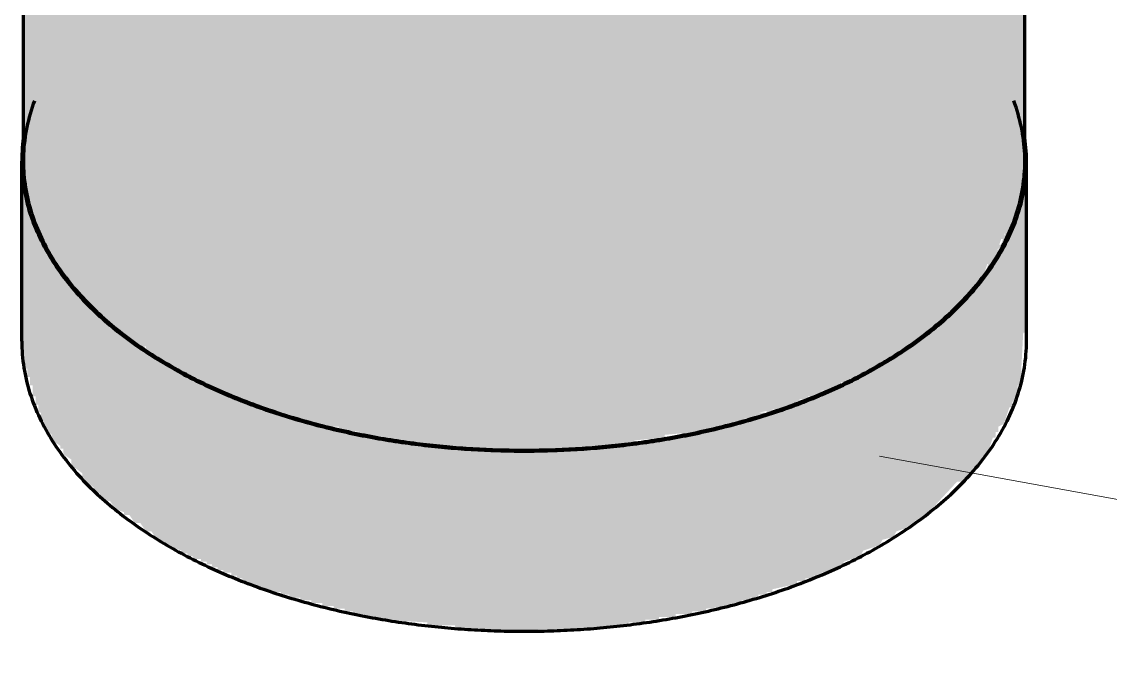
# Model space of a CAD drawing. Header units: millimetres. Extents: x 0 to 420, y 0 to 297.
# Drawn here: x 207.79 to 247.25, y 145.43 to 168.47 of the extents above; entities that cross this region are included whole.
import ezdxf

# ---------------------------------------------------------------- set-up
doc = ezdxf.new("R2010")
doc.units = ezdxf.units.MM
for name, color, linetype, lineweight in [('01-VISIBLE', 7, 'CONTINUOUS', 70), ('08-FINA', 5, 'CONTINUOUS', 18), ('13-GRAFICA', 30, 'CONTINUOUS', 18)]:
    doc.layers.add(name, color=color, linetype=linetype, lineweight=lineweight)

msp = doc.modelspace()

# ---------------------------------------------------------------- hatches: boundary and pattern name
at = {"layer": '08-FINA'}
h = msp.add_hatch(color=7, dxfattribs=at)
h.dxf.hatch_style = 1
edge = h.paths.add_edge_path()
edge.add_arc((238.879, 152.721), 0.6, 0, 360)
at = {"layer": '13-GRAFICA', "true_color": 0xb21820}
h = msp.add_hatch(color=7, dxfattribs=at)
h.dxf.hatch_style = 1
h.paths.add_polyline_path([(207.891, 177.297), (207.991, 177.297), (208.091, 176.597), (208.191, 176.597), (208.291, 175.897), (208.391, 175.897), (208.391, 175.497), (208.491, 175.497), (208.591, 175.197), (208.891, 174.997), (208.891, 174.797), (209.091, 174.697), (209.091, 174.497), (209.291, 174.397), (209.291, 174.197), (209.491, 174.097), (209.491, 173.897), (209.691, 173.797), (209.691, 173.597), (209.991, 173.397), (209.991, 177.797), (210.091, 177.797), (210.091, 177.697), (210.291, 177.697), (210.291, 174.397), (210.591, 174.297), (210.891, 173.897), (211.091, 173.897), (211.391, 173.497), (211.591, 173.497), (211.991, 172.997), (212.191, 172.997), (212.191, 172.897), (212.391, 172.897), (212.491, 172.697), (213.091, 172.497), (213.191, 172.297), (213.791, 172.097), (213.891, 171.897), (214.091, 171.897), (214.091, 171.797), (214.291, 171.797), (214.291, 171.697), (214.491, 171.697), (214.491, 171.597), (214.791, 171.597), (214.791, 171.497), (214.991, 171.497), (214.991, 171.397), (215.291, 171.397), (215.291, 171.297), (215.491, 171.297), (215.491, 171.197), (215.691, 171.197), (215.691, 171.097), (215.991, 171.097), (215.991, 170.997), (216.491, 170.897), (216.491, 170.797), (216.791, 170.697), (216.791, 173.897), (217.091, 173.897), (217.091, 173.797), (217.391, 173.797), (217.391, 173.697), (217.491, 173.697), (217.491, 170.997), (217.691, 170.997), (217.691, 170.897), (218.091, 170.897), (218.091, 170.797), (218.491, 170.797), (218.491, 170.697), (218.991, 170.697), (218.991, 170.597), (219.391, 170.597), (219.391, 170.497), (219.791, 170.497), (219.791, 170.397), (220.291, 170.397), (220.291, 170.297), (220.691, 170.297), (220.691, 170.197), (221.191, 170.197), (221.191, 170.097), (224.391, 169.897), (224.391, 169.797), (229.091, 169.897), (229.091, 172.697), (230.691, 172.797), (230.691, 172.897), (231.591, 172.897), (231.591, 172.997), (231.991, 172.997), (231.991, 173.097), (233.191, 173.297), (233.191, 173.397), (233.491, 173.397), (233.491, 173.497), (234.691, 173.697), (234.691, 173.797), (234.991, 173.797), (234.991, 173.897), (235.391, 173.897), (235.391, 173.997), (235.991, 174.097), (235.991, 174.197), (236.191, 174.197), (236.191, 174.297), (236.391, 174.297), (236.391, 174.397), (236.591, 174.397), (236.591, 174.497), (236.791, 174.497), (236.791, 174.597), (237.091, 174.597), (237.091, 174.697), (237.291, 174.697), (237.291, 174.797), (237.491, 174.797), (237.491, 174.897), (237.691, 174.897), (237.691, 174.997), (237.891, 174.997), (237.891, 175.097), (238.191, 175.097), (238.191, 175.197), (238.391, 175.197), (238.391, 175.297), (238.591, 175.297), (238.591, 175.397), (239.191, 175.597), (239.291, 175.797), (239.491, 175.797), (239.691, 176.097), (239.891, 176.097), (239.991, 176.297), (240.191, 176.297), (240.391, 176.597), (240.591, 176.597), (240.791, 176.897), (240.991, 176.897), (241.191, 177.197), (241.391, 177.197), (241.491, 177.397), (241.691, 177.397), (241.691, 177.497), (241.991, 177.697), (241.991, 177.897), (242.391, 178.197), (242.391, 178.397), (242.691, 178.597), (242.691, 178.797), (243.091, 179.097), (243.091, 179.297), (243.191, 179.297), (243.191, 179.397), (243.491, 179.597), (243.491, 179.797), (243.691, 179.897), (243.691, 180.197), (243.791, 180.197), (243.791, 180.497), (243.891, 180.497), (243.891, 180.797), (243.991, 180.797), (243.991, 181.097), (244.091, 181.097), (244.091, 162.797), (243.991, 162.797), (243.991, 162.397), (243.891, 162.397), (243.891, 161.497), (243.791, 161.497), (243.691, 161.097), (243.491, 160.997), (243.491, 160.797), (243.391, 160.797), (243.391, 160.597), (243.291, 160.597), (243.091, 159.997), (242.891, 159.897), (242.891, 159.697), (242.791, 159.697), (242.591, 159.097), (242.491, 159.097), (241.891, 158.397), (241.691, 158.397), (240.291, 156.897), (239.891, 156.797), (239.791, 156.597), (239.191, 156.397), (239.091, 156.197), (238.491, 155.997), (238.391, 155.797), (237.791, 155.597), (237.691, 155.397), (237.491, 155.397), (237.491, 155.297), (237.291, 155.297), (237.291, 155.197), (237.091, 155.197), (237.091, 155.097), (236.791, 155.097), (236.791, 154.997), (236.591, 154.997), (236.591, 154.897), (236.291, 154.897), (236.291, 154.797), (235.991, 154.797), (235.991, 154.697), (235.691, 154.697), (235.691, 154.597), (235.391, 154.597), (235.391, 154.497), (234.491, 154.297), (234.491, 154.197), (234.291, 154.197), (234.291, 154.097), (233.991, 154.097), (233.991, 153.997), (233.691, 153.997), (233.691, 153.897), (233.391, 153.897), (233.391, 153.797), (232.191, 153.697), (232.191, 153.597), (231.091, 153.497), (231.091, 153.397), (229.991, 153.297), (229.991, 153.197), (229.391, 153.197), (229.391, 153.097), (224.091, 152.997), (224.091, 153.097), (223.191, 153.097), (223.191, 153.197), (222.191, 153.197), (222.191, 153.297), (220.491, 153.397), (220.491, 153.497), (220.091, 153.497), (220.091, 153.597), (219.291, 153.697), (219.291, 153.797), (218.991, 153.797), (218.991, 153.897), (218.591, 153.897), (218.591, 153.997), (218.191, 153.997), (218.191, 154.097), (217.791, 154.097), (217.791, 154.197), (217.391, 154.197), (217.391, 154.297), (216.991, 154.297), (216.991, 154.397), (216.391, 154.497), (216.391, 154.597), (216.191, 154.597), (216.191, 154.697), (215.991, 154.697), (215.991, 154.797), (215.791, 154.797), (215.791, 154.897), (215.491, 154.897), (215.491, 154.997), (215.291, 154.997), (215.291, 155.097), (215.091, 155.097), (215.091, 155.197), (214.891, 155.197), (214.891, 155.297), (214.591, 155.297), (214.591, 155.397), (214.391, 155.397), (214.391, 155.497), (214.191, 155.497), (214.191, 155.597), (213.991, 155.597), (213.991, 155.697), (213.791, 155.697), (213.791, 155.797), (213.491, 155.797), (213.491, 155.897), (213.091, 155.997), (213.091, 156.097), (212.991, 156.097), (212.891, 156.297), (212.691, 156.297), (212.491, 156.597), (212.291, 156.597), (212.291, 156.697), (211.991, 156.797), (211.791, 157.097), (211.591, 157.097), (211.391, 157.397), (211.191, 157.397), (210.991, 157.697), (210.791, 157.697), (210.591, 157.997), (210.391, 157.997), (210.391, 158.197), (210.091, 158.397), (210.091, 158.597), (209.691, 158.897), (209.691, 159.097), (209.291, 159.397), (209.291, 159.597), (208.991, 159.797), (208.991, 159.997), (208.891, 159.997), (208.891, 160.097), (208.691, 160.197), (208.691, 160.397), (208.591, 160.397), (208.591, 160.697), (208.491, 160.697), (208.491, 160.997), (208.391, 160.997), (208.391, 161.397), (208.291, 161.397), (208.291, 161.597), (208.191, 161.597), (208.191, 161.797), (208.091, 161.797), (208.091, 162.297), (207.991, 162.297), (207.991, 163.697), (207.891, 163.697)])
at = {"layer": '13-GRAFICA', "true_color": 0xffd200}
h = msp.add_hatch(color=7, dxfattribs=at)
h.dxf.hatch_style = 1
h.paths.add_polyline_path([(207.791, 156.197), (207.791, 162.897), (207.891, 162.897), (207.891, 163.697), (207.991, 163.697), (207.991, 162.297), (208.091, 162.297), (208.091, 161.797), (208.191, 161.797), (208.191, 161.597), (208.291, 161.597), (208.291, 161.397), (208.391, 161.397), (208.391, 160.997), (208.491, 160.997), (208.491, 160.697), (208.591, 160.697), (208.691, 160.197), (208.991, 159.997), (208.991, 159.797), (209.291, 159.597), (209.291, 159.397), (209.691, 159.097), (209.691, 158.897), (210.091, 158.597), (210.091, 158.397), (210.391, 158.197), (210.391, 157.997), (210.591, 157.997), (210.791, 157.697), (210.991, 157.697), (211.191, 157.397), (211.391, 157.397), (211.591, 157.097), (211.791, 157.097), (211.991, 156.797), (212.191, 156.797), (212.291, 156.597), (212.491, 156.597), (212.691, 156.297), (212.891, 156.297), (213.091, 155.997), (213.291, 155.997), (213.291, 155.897), (213.491, 155.897), (213.491, 155.797), (213.791, 155.797), (213.791, 155.697), (213.991, 155.697), (213.991, 155.597), (214.191, 155.597), (214.191, 155.497), (214.391, 155.497), (214.391, 155.397), (214.591, 155.397), (214.591, 155.297), (214.891, 155.297), (214.891, 155.197), (215.091, 155.197), (215.091, 155.097), (215.291, 155.097), (215.291, 154.997), (215.491, 154.997), (215.491, 154.897), (215.791, 154.897), (215.791, 154.797), (215.991, 154.797), (215.991, 154.697), (216.191, 154.697), (216.191, 154.597), (216.391, 154.597), (216.391, 154.497), (216.691, 154.497), (216.691, 154.397), (216.991, 154.397), (216.991, 154.297), (217.391, 154.297), (217.391, 154.197), (217.791, 154.197), (217.791, 154.097), (218.191, 154.097), (218.191, 153.997), (218.591, 153.997), (218.591, 153.897), (218.991, 153.897), (218.991, 153.797), (219.691, 153.697), (219.691, 153.597), (220.091, 153.597), (220.091, 153.497), (220.491, 153.497), (220.491, 153.397), (222.191, 153.297), (222.191, 153.197), (223.191, 153.197), (223.191, 153.097), (224.091, 153.097), (224.091, 152.997), (229.391, 153.097), (229.391, 153.197), (230.591, 153.297), (230.591, 153.397), (231.691, 153.497), (231.691, 153.597), (232.191, 153.597), (232.191, 153.697), (233.391, 153.797), (233.391, 153.897), (234.291, 154.097), (234.291, 154.197), (234.491, 154.197), (234.491, 154.297), (234.791, 154.297), (234.791, 154.397), (235.091, 154.397), (235.091, 154.497), (235.391, 154.497), (235.391, 154.597), (235.691, 154.597), (235.691, 154.697), (236.591, 154.897), (236.591, 154.997), (237.091, 155.097), (237.091, 155.197), (237.691, 155.397), (237.791, 155.597), (238.391, 155.797), (238.491, 155.997), (239.091, 156.197), (239.191, 156.397), (239.791, 156.597), (239.891, 156.797), (240.291, 156.897), (241.691, 158.397), (241.891, 158.397), (241.891, 158.497), (242.591, 159.097), (242.591, 159.297), (242.691, 159.297), (242.891, 159.897), (243.091, 159.997), (243.091, 160.197), (243.191, 160.197), (243.191, 160.397), (243.291, 160.397), (243.491, 160.997), (243.691, 161.097), (243.691, 161.297), (243.791, 161.297), (243.791, 161.497), (243.891, 161.497), (243.891, 162.397), (243.991, 162.397), (243.991, 162.797), (244.091, 162.797), (244.091, 164.197), (244.191, 164.197), (244.191, 157.197), (244.091, 157.197), (243.991, 155.297), (243.891, 155.297), (243.891, 154.897), (243.791, 154.897), (243.791, 154.697), (243.691, 154.697), (243.691, 154.497), (243.591, 154.497), (243.391, 153.897), (243.191, 153.797), (243.191, 153.597), (243.091, 153.597), (243.091, 153.397), (242.991, 153.397), (242.791, 152.797), (242.591, 152.697), (242.591, 152.497), (242.491, 152.497), (241.891, 151.797), (241.691, 151.797), (240.391, 150.397), (240.191, 150.397), (240.091, 150.197), (239.491, 149.997), (239.391, 149.797), (238.991, 149.697), (238.891, 149.497), (238.291, 149.297), (238.191, 149.097), (237.591, 148.897), (237.491, 148.697), (237.291, 148.697), (237.291, 148.597), (237.091, 148.597), (237.091, 148.497), (236.791, 148.497), (236.791, 148.397), (236.491, 148.397), (236.491, 148.297), (236.191, 148.297), (236.191, 148.197), (235.891, 148.197), (235.891, 148.097), (234.991, 147.897), (234.991, 147.797), (234.791, 147.797), (234.791, 147.697), (234.491, 147.697), (234.491, 147.597), (234.191, 147.597), (234.191, 147.497), (233.891, 147.497), (233.891, 147.397), (233.591, 147.397), (233.591, 147.297), (232.591, 147.197), (232.591, 147.097), (232.091, 147.097), (232.091, 146.997), (231.491, 146.997), (231.491, 146.897), (230.891, 146.897), (230.891, 146.797), (230.391, 146.797), (230.391, 146.697), (229.791, 146.697), (229.791, 146.597), (229.291, 146.597), (229.291, 146.497), (224.391, 146.397), (224.391, 146.497), (223.491, 146.497), (223.491, 146.597), (222.491, 146.597), (222.491, 146.697), (220.691, 146.797), (220.691, 146.897), (220.191, 146.897), (220.191, 146.997), (219.791, 146.997), (219.791, 147.097), (219.491, 147.097), (219.491, 147.197), (219.091, 147.197), (219.091, 147.297), (218.691, 147.297), (218.691, 147.397), (218.291, 147.397), (218.291, 147.497), (217.891, 147.497), (217.891, 147.597), (217.491, 147.597), (217.491, 147.697), (217.191, 147.697), (217.191, 147.797), (216.791, 147.797), (216.791, 147.897), (216.191, 147.997), (216.191, 148.097), (215.991, 148.097), (215.991, 148.197), (215.791, 148.197), (215.791, 148.297), (215.591, 148.297), (215.591, 148.397), (215.391, 148.397), (215.391, 148.497), (215.091, 148.497), (215.091, 148.597), (214.891, 148.597), (214.891, 148.697), (214.691, 148.697), (214.691, 148.797), (214.491, 148.797), (214.491, 148.897), (214.291, 148.897), (214.291, 148.997), (213.991, 148.997), (213.991, 149.097), (213.791, 149.097), (213.791, 149.197), (213.591, 149.197), (213.591, 149.297), (212.991, 149.497), (212.991, 149.597), (212.691, 149.697), (212.491, 149.997), (212.291, 149.997), (212.091, 150.297), (211.891, 150.297), (211.691, 150.597), (211.491, 150.597), (211.491, 150.697), (211.191, 150.797), (210.991, 151.097), (210.791, 151.097), (210.591, 151.397), (210.391, 151.397), (210.391, 151.597), (209.991, 151.897), (209.991, 152.097), (209.591, 152.397), (209.591, 152.597), (209.291, 152.797), (209.291, 152.997), (209.191, 152.997), (209.191, 153.097), (208.891, 153.297), (208.891, 153.497), (208.591, 153.697), (208.591, 153.997), (208.491, 153.997), (208.491, 154.297), (208.391, 154.297), (208.391, 154.597), (208.291, 154.597), (208.291, 154.897), (208.191, 154.897), (208.191, 155.297), (208.091, 155.297), (208.091, 155.597), (207.991, 155.597), (207.991, 155.897), (207.891, 155.897), (207.891, 156.197)])

# ---------------------------------------------------------------- linework, layer by layer
at = {"layer": '01-VISIBLE'}
for p, q in [((244.15, 163.422), (244.15, 181.031)), ((207.85, 163.422), (207.85, 177.464)), ((207.79, 156.89), (207.79, 163.422)), ((244.21, 156.89), (244.21, 163.422))]:
    msp.add_line(p, q, dxfattribs=at)
for points in [[(208.25, 165.61), (208.208, 165.493), (208.168, 165.376), (208.13, 165.257), (208.095, 165.138), (208.062, 165.019), (208.031, 164.898), (208.002, 164.777), (207.976, 164.656), (207.952, 164.534), (207.931, 164.412), (207.912, 164.289), (207.896, 164.166), (207.882, 164.042), (207.87, 163.919), (207.861, 163.795), (207.855, 163.671), (207.851, 163.547), (207.85, 163.422)], [(244.15, 163.422), (244.149, 163.547), (244.145, 163.671), (244.139, 163.795), (244.13, 163.919), (244.118, 164.042), (244.104, 164.166), (244.088, 164.289), (244.069, 164.412), (244.048, 164.534), (244.024, 164.656), (243.998, 164.777), (243.969, 164.898), (243.938, 165.019), (243.905, 165.138), (243.87, 165.257), (243.832, 165.376), (243.792, 165.493), (243.75, 165.61)], [(207.85, 164.275), (207.834, 164.154), (207.821, 164.033), (207.81, 163.911), (207.801, 163.789), (207.795, 163.667), (207.791, 163.545), (207.79, 163.422)], [(244.21, 163.422), (244.209, 163.545), (244.205, 163.667), (244.199, 163.789), (244.19, 163.911), (244.179, 164.033), (244.166, 164.154), (244.15, 164.275)], [(207.79, 163.422), (207.791, 163.302), (207.795, 163.182), (207.801, 163.062), (207.809, 162.942), (207.82, 162.822), (207.833, 162.703), (207.848, 162.583), (207.866, 162.464), (207.886, 162.346), (207.908, 162.228), (207.932, 162.11), (207.959, 161.993), (207.988, 161.876), (208.019, 161.76), (208.052, 161.644), (208.088, 161.529), (208.125, 161.415), (208.164, 161.302), (208.206, 161.189), (208.249, 161.076), (208.294, 160.965), (208.342, 160.854), (208.391, 160.745), (208.441, 160.636), (208.494, 160.528), (208.548, 160.42), (208.604, 160.314), (208.662, 160.208), (208.721, 160.104), (208.782, 160), (208.844, 159.897), (208.908, 159.795), (208.973, 159.694), (209.04, 159.594), (209.108, 159.495), (209.178, 159.397), (209.248, 159.3), (209.32, 159.204), (209.394, 159.108), (209.468, 159.014), (209.544, 158.92), (209.621, 158.828), (209.699, 158.736), (209.778, 158.646), (209.858, 158.556), (209.939, 158.468), (210.021, 158.38), (210.105, 158.293), (210.189, 158.207), (210.274, 158.122), (210.36, 158.038), (210.446, 157.955), (210.534, 157.872), (210.623, 157.791), (210.712, 157.71), (210.802, 157.631), (210.893, 157.552), (210.985, 157.474), (211.077, 157.397), (211.17, 157.321), (211.264, 157.246), (211.358, 157.172), (211.453, 157.098), (211.549, 157.025), (211.645, 156.953), (211.742, 156.882), (211.84, 156.812), (211.938, 156.742), (212.037, 156.674), (212.136, 156.606), (212.236, 156.539), (212.336, 156.473), (212.437, 156.407), (212.538, 156.342), (212.64, 156.278), (212.742, 156.215), (212.845, 156.153), (212.948, 156.091), (213.052, 156.03), (213.156, 155.97), (213.26, 155.91), (213.365, 155.851), (213.471, 155.793), (213.576, 155.736), (213.682, 155.679), (213.789, 155.623), (213.896, 155.568), (214.003, 155.513), (214.11, 155.459), (214.218, 155.406), (214.326, 155.353), (214.435, 155.302), (214.543, 155.25), (214.652, 155.2), (214.762, 155.15), (214.871, 155.101), (214.981, 155.052), (215.092, 155.004), (215.202, 154.957), (215.313, 154.91), (215.424, 154.864), (215.535, 154.818), (215.647, 154.773), (215.759, 154.729), (215.871, 154.685), (215.983, 154.642), (216.096, 154.6), (216.208, 154.558), (216.321, 154.517), (216.434, 154.476), (216.548, 154.436), (216.661, 154.397), (216.775, 154.358), (216.889, 154.319), (217.003, 154.282), (217.118, 154.244), (217.232, 154.208), (217.347, 154.172), (217.462, 154.136), (217.577, 154.101), (217.692, 154.067), (217.807, 154.033), (217.923, 154), (218.039, 153.967), (218.154, 153.935), (218.27, 153.903), (218.387, 153.872), (218.503, 153.841), (218.619, 153.811), (218.736, 153.782), (218.852, 153.753), (218.969, 153.724), (219.086, 153.696), (219.203, 153.669), (219.32, 153.642), (219.438, 153.615), (219.555, 153.589), (219.673, 153.564), (219.79, 153.539), (219.908, 153.515), (220.026, 153.491), (220.144, 153.467), (220.262, 153.445), (220.38, 153.422), (220.498, 153.4), (220.617, 153.379), (220.735, 153.358), (220.853, 153.338), (220.972, 153.318), (221.091, 153.298), (221.209, 153.279), (221.328, 153.261), (221.447, 153.243), (221.566, 153.225), (221.685, 153.208), (221.804, 153.192), (221.923, 153.176), (222.043, 153.16), (222.162, 153.145), (222.281, 153.13), (222.401, 153.116), (222.52, 153.103), (222.64, 153.089), (222.759, 153.077), (222.879, 153.064), (222.999, 153.053), (223.118, 153.041), (223.238, 153.031), (223.358, 153.02), (223.478, 153.01), (223.598, 153.001), (223.717, 152.992), (223.837, 152.983), (223.957, 152.975), (224.077, 152.968), (224.197, 152.961), (224.317, 152.954), (224.437, 152.948), (224.558, 152.942), (224.678, 152.937), (224.798, 152.932), (224.918, 152.927), (225.038, 152.924), (225.158, 152.92), (225.279, 152.917), (225.399, 152.915), (225.519, 152.913), (225.639, 152.911), (225.76, 152.91), (225.88, 152.909), (226, 152.909), (226.12, 152.909), (226.24, 152.91), (226.361, 152.911), (226.481, 152.913), (226.601, 152.915), (226.721, 152.917), (226.842, 152.92), (226.962, 152.924), (227.082, 152.927), (227.202, 152.932), (227.322, 152.937), (227.442, 152.942), (227.563, 152.948), (227.683, 152.954), (227.803, 152.961), (227.923, 152.968), (228.043, 152.975), (228.163, 152.983), (228.283, 152.992), (228.402, 153.001), (228.522, 153.01), (228.642, 153.02), (228.762, 153.031), (228.882, 153.041), (229.001, 153.053), (229.121, 153.064), (229.241, 153.077), (229.36, 153.089), (229.48, 153.103), (229.599, 153.116), (229.719, 153.13), (229.838, 153.145), (229.957, 153.16), (230.077, 153.176), (230.196, 153.192), (230.315, 153.208), (230.434, 153.225), (230.553, 153.243), (230.672, 153.261), (230.791, 153.279), (230.909, 153.298), (231.028, 153.318), (231.147, 153.338), (231.265, 153.358), (231.383, 153.379), (231.502, 153.4), (231.62, 153.422), (231.738, 153.445), (231.856, 153.467), (231.974, 153.491), (232.092, 153.515), (232.21, 153.539), (232.327, 153.564), (232.445, 153.589), (232.562, 153.615), (232.68, 153.642), (232.797, 153.669), (232.914, 153.696), (233.031, 153.724), (233.148, 153.753), (233.264, 153.782), (233.381, 153.811), (233.497, 153.841), (233.613, 153.872), (233.73, 153.903), (233.846, 153.935), (233.961, 153.967), (234.077, 154), (234.193, 154.033), (234.308, 154.067), (234.423, 154.101), (234.538, 154.136), (234.653, 154.172), (234.768, 154.208), (234.882, 154.244), (234.997, 154.282), (235.111, 154.319), (235.225, 154.358), (235.339, 154.397), (235.452, 154.436), (235.566, 154.476), (235.679, 154.517), (235.792, 154.558), (235.904, 154.6), (236.017, 154.642), (236.129, 154.685), (236.241, 154.729), (236.353, 154.773), (236.465, 154.818), (236.576, 154.864), (236.687, 154.91), (236.798, 154.957), (236.908, 155.004), (237.019, 155.052), (237.129, 155.101), (237.238, 155.15), (237.348, 155.2), (237.457, 155.25), (237.565, 155.302), (237.674, 155.353), (237.782, 155.406), (237.89, 155.459), (237.997, 155.513), (238.104, 155.568), (238.211, 155.623), (238.318, 155.679), (238.424, 155.736), (238.529, 155.793), (238.635, 155.851), (238.74, 155.91), (238.844, 155.97), (238.948, 156.03), (239.052, 156.091), (239.155, 156.153), (239.258, 156.215), (239.36, 156.278), (239.462, 156.342), (239.563, 156.407), (239.664, 156.473), (239.764, 156.539), (239.864, 156.606), (239.963, 156.674), (240.062, 156.742), (240.16, 156.812), (240.258, 156.882), (240.355, 156.953), (240.451, 157.025), (240.547, 157.098), (240.642, 157.172), (240.736, 157.246), (240.83, 157.321), (240.923, 157.397), (241.015, 157.474), (241.107, 157.552), (241.198, 157.631), (241.288, 157.71), (241.377, 157.791), (241.466, 157.872), (241.554, 157.955), (241.64, 158.038), (241.726, 158.122), (241.811, 158.207), (241.895, 158.293), (241.979, 158.38), (242.061, 158.468), (242.142, 158.556), (242.222, 158.646), (242.301, 158.736), (242.379, 158.828), (242.456, 158.92), (242.532, 159.014), (242.606, 159.108), (242.68, 159.204), (242.752, 159.3), (242.822, 159.397), (242.892, 159.495), (242.96, 159.594), (243.027, 159.694), (243.092, 159.795), (243.156, 159.897), (243.218, 160), (243.279, 160.104), (243.338, 160.208), (243.396, 160.314), (243.452, 160.42), (243.506, 160.528), (243.559, 160.636), (243.609, 160.745), (243.658, 160.854), (243.706, 160.965), (243.751, 161.076), (243.794, 161.189), (243.836, 161.302), (243.875, 161.415), (243.912, 161.529), (243.948, 161.644), (243.981, 161.76), (244.012, 161.876), (244.041, 161.993), (244.068, 162.11), (244.092, 162.228), (244.114, 162.346), (244.134, 162.464), (244.152, 162.583), (244.167, 162.703), (244.18, 162.822), (244.191, 162.942), (244.199, 163.062), (244.205, 163.182), (244.209, 163.302), (244.21, 163.422)], [(207.85, 163.422), (207.851, 163.302), (207.855, 163.182), (207.861, 163.062), (207.869, 162.942), (207.88, 162.823), (207.893, 162.703), (207.908, 162.584), (207.926, 162.465), (207.946, 162.347), (207.968, 162.229), (207.993, 162.111), (208.019, 161.994), (208.048, 161.877), (208.08, 161.761), (208.113, 161.646), (208.148, 161.531), (208.186, 161.417), (208.225, 161.303), (208.267, 161.19), (208.31, 161.078), (208.355, 160.967), (208.403, 160.857), (208.452, 160.747), (208.502, 160.638), (208.555, 160.53), (208.609, 160.423), (208.666, 160.317), (208.723, 160.211), (208.783, 160.107), (208.843, 160.003), (208.906, 159.9), (208.97, 159.799), (209.035, 159.698), (209.102, 159.598), (209.17, 159.499), (209.24, 159.401), (209.311, 159.304), (209.383, 159.208), (209.456, 159.113), (209.531, 159.019), (209.606, 158.925), (209.683, 158.833), (209.761, 158.742), (209.841, 158.651), (209.921, 158.562), (210.002, 158.473), (210.084, 158.386), (210.167, 158.299), (210.252, 158.213), (210.337, 158.128), (210.423, 158.044), (210.51, 157.961), (210.597, 157.879), (210.686, 157.798), (210.775, 157.718), (210.865, 157.638), (210.956, 157.56), (211.048, 157.482), (211.14, 157.405), (211.234, 157.329), (211.327, 157.254), (211.422, 157.18), (211.517, 157.107), (211.613, 157.034), (211.709, 156.962), (211.806, 156.892), (211.904, 156.821), (212.002, 156.752), (212.101, 156.684), (212.2, 156.616), (212.3, 156.549), (212.4, 156.483), (212.501, 156.418), (212.602, 156.353), (212.704, 156.289), (212.806, 156.226), (212.909, 156.164), (213.012, 156.102), (213.116, 156.042), (213.22, 155.982), (213.325, 155.922), (213.43, 155.864), (213.535, 155.806), (213.641, 155.749), (213.747, 155.692), (213.853, 155.636), (213.96, 155.581), (214.067, 155.527), (214.174, 155.473), (214.282, 155.42), (214.39, 155.368), (214.499, 155.316), (214.608, 155.265), (214.717, 155.215), (214.826, 155.165), (214.936, 155.116), (215.046, 155.067), (215.156, 155.019), (215.266, 154.972), (215.377, 154.926), (215.488, 154.88), (215.6, 154.835), (215.711, 154.79), (215.823, 154.746), (215.935, 154.702), (216.047, 154.66), (216.16, 154.617), (216.272, 154.576), (216.385, 154.535), (216.499, 154.494), (216.612, 154.454), (216.725, 154.415), (216.839, 154.376), (216.953, 154.338), (217.067, 154.301), (217.182, 154.264), (217.296, 154.227), (217.411, 154.191), (217.526, 154.156), (217.641, 154.121), (217.756, 154.087), (217.871, 154.053), (217.987, 154.02), (218.102, 153.988), (218.218, 153.956), (218.334, 153.924), (218.45, 153.893), (218.566, 153.863), (218.683, 153.833), (218.799, 153.803), (218.916, 153.775), (219.033, 153.746), (219.15, 153.719), (219.267, 153.691), (219.384, 153.665), (219.501, 153.638), (219.619, 153.613), (219.736, 153.587), (219.854, 153.563), (219.971, 153.539), (220.089, 153.515), (220.207, 153.492), (220.325, 153.469), (220.443, 153.447), (220.561, 153.425), (220.68, 153.404), (220.798, 153.383), (220.916, 153.363), (221.035, 153.343), (221.153, 153.324), (221.272, 153.305), (221.391, 153.287), (221.51, 153.269), (221.629, 153.252), (221.748, 153.235), (221.867, 153.219), (221.986, 153.203), (222.105, 153.188), (222.224, 153.173), (222.344, 153.158), (222.463, 153.144), (222.582, 153.131), (222.702, 153.118), (222.821, 153.106), (222.941, 153.093), (223.06, 153.082), (223.18, 153.071), (223.3, 153.06), (223.419, 153.05), (223.539, 153.04), (223.659, 153.031), (223.779, 153.022), (223.899, 153.014), (224.019, 153.006), (224.139, 152.999), (224.259, 152.992), (224.379, 152.985), (224.499, 152.979), (224.619, 152.974), (224.739, 152.969), (224.859, 152.964), (224.979, 152.96), (225.099, 152.956), (225.219, 152.953), (225.339, 152.95), (225.459, 152.948), (225.579, 152.946), (225.7, 152.945), (225.82, 152.944), (225.94, 152.944), (226.06, 152.944), (226.18, 152.944), (226.3, 152.945), (226.421, 152.946), (226.541, 152.948), (226.661, 152.95), (226.781, 152.953), (226.901, 152.956), (227.021, 152.96), (227.141, 152.964), (227.261, 152.969), (227.381, 152.974), (227.501, 152.979), (227.621, 152.985), (227.741, 152.992), (227.861, 152.999), (227.981, 153.006), (228.101, 153.014), (228.221, 153.022), (228.341, 153.031), (228.461, 153.04), (228.581, 153.05), (228.7, 153.06), (228.82, 153.071), (228.94, 153.082), (229.059, 153.093), (229.179, 153.106), (229.298, 153.118), (229.418, 153.131), (229.537, 153.144), (229.656, 153.158), (229.776, 153.173), (229.895, 153.188), (230.014, 153.203), (230.133, 153.219), (230.252, 153.235), (230.371, 153.252), (230.49, 153.269), (230.609, 153.287), (230.728, 153.305), (230.847, 153.324), (230.965, 153.343), (231.084, 153.363), (231.202, 153.383), (231.32, 153.404), (231.439, 153.425), (231.557, 153.447), (231.675, 153.469), (231.793, 153.492), (231.911, 153.515), (232.029, 153.539), (232.146, 153.563), (232.264, 153.587), (232.381, 153.613), (232.499, 153.638), (232.616, 153.665), (232.733, 153.691), (232.85, 153.719), (232.967, 153.746), (233.084, 153.775), (233.201, 153.803), (233.317, 153.833), (233.434, 153.863), (233.55, 153.893), (233.666, 153.924), (233.782, 153.956), (233.898, 153.988), (234.013, 154.02), (234.129, 154.053), (234.244, 154.087), (234.359, 154.121), (234.474, 154.156), (234.589, 154.191), (234.704, 154.227), (234.818, 154.264), (234.933, 154.301), (235.047, 154.338), (235.161, 154.376), (235.275, 154.415), (235.388, 154.454), (235.501, 154.494), (235.615, 154.535), (235.728, 154.576), (235.84, 154.617), (235.953, 154.66), (236.065, 154.702), (236.177, 154.746), (236.289, 154.79), (236.4, 154.835), (236.512, 154.88), (236.623, 154.926), (236.734, 154.972), (236.844, 155.019), (236.954, 155.067), (237.064, 155.116), (237.174, 155.165), (237.283, 155.215), (237.392, 155.265), (237.501, 155.316), (237.61, 155.368), (237.718, 155.42), (237.826, 155.473), (237.933, 155.527), (238.04, 155.581), (238.147, 155.636), (238.253, 155.692), (238.359, 155.749), (238.465, 155.806), (238.57, 155.864), (238.675, 155.922), (238.78, 155.982), (238.884, 156.042), (238.988, 156.102), (239.091, 156.164), (239.194, 156.226), (239.296, 156.289), (239.398, 156.353), (239.499, 156.418), (239.6, 156.483), (239.7, 156.549), (239.8, 156.616), (239.899, 156.684), (239.998, 156.752), (240.096, 156.821), (240.194, 156.892), (240.291, 156.962), (240.387, 157.034), (240.483, 157.107), (240.578, 157.18), (240.673, 157.254), (240.766, 157.329), (240.86, 157.405), (240.952, 157.482), (241.044, 157.56), (241.135, 157.638), (241.225, 157.718), (241.314, 157.798), (241.403, 157.879), (241.49, 157.961), (241.577, 158.044), (241.663, 158.128), (241.748, 158.213), (241.833, 158.299), (241.916, 158.386), (241.998, 158.473), (242.079, 158.562), (242.159, 158.651), (242.239, 158.742), (242.317, 158.833), (242.394, 158.925), (242.469, 159.019), (242.544, 159.113), (242.617, 159.208), (242.689, 159.304), (242.76, 159.401), (242.83, 159.499), (242.898, 159.598), (242.965, 159.698), (243.03, 159.799), (243.094, 159.9), (243.157, 160.003), (243.217, 160.107), (243.277, 160.211), (243.334, 160.317), (243.391, 160.423), (243.445, 160.53), (243.498, 160.638), (243.548, 160.747), (243.597, 160.857), (243.645, 160.967), (243.69, 161.078), (243.733, 161.19), (243.775, 161.303), (243.814, 161.417), (243.852, 161.531), (243.887, 161.646), (243.92, 161.761), (243.952, 161.877), (243.981, 161.994), (244.007, 162.111), (244.032, 162.229), (244.054, 162.347), (244.074, 162.465), (244.092, 162.584), (244.107, 162.703), (244.12, 162.823), (244.131, 162.942), (244.139, 163.062), (244.145, 163.182), (244.149, 163.302), (244.15, 163.422)], [(207.79, 156.89), (207.791, 156.77), (207.795, 156.65), (207.801, 156.53), (207.809, 156.41), (207.82, 156.29), (207.833, 156.171), (207.848, 156.051), (207.866, 155.933), (207.886, 155.814), (207.908, 155.696), (207.932, 155.578), (207.959, 155.461), (207.988, 155.344), (208.019, 155.228), (208.052, 155.112), (208.088, 154.997), (208.125, 154.883), (208.164, 154.77), (208.206, 154.657), (208.249, 154.545), (208.294, 154.433), (208.342, 154.323), (208.391, 154.213), (208.441, 154.104), (208.494, 153.996), (208.548, 153.888), (208.604, 153.782), (208.662, 153.676), (208.721, 153.572), (208.782, 153.468), (208.844, 153.365), (208.908, 153.263), (208.973, 153.162), (209.04, 153.062), (209.108, 152.963), (209.178, 152.865), (209.248, 152.768), (209.32, 152.672), (209.394, 152.576), (209.468, 152.482), (209.544, 152.388), (209.621, 152.296), (209.699, 152.204), (209.778, 152.114), (209.858, 152.024), (209.939, 151.936), (210.021, 151.848), (210.105, 151.761), (210.189, 151.675), (210.274, 151.59), (210.36, 151.506), (210.446, 151.423), (210.534, 151.34), (210.623, 151.259), (210.712, 151.179), (210.802, 151.099), (210.893, 151.02), (210.985, 150.942), (211.077, 150.865), (211.17, 150.789), (211.264, 150.714), (211.358, 150.64), (211.453, 150.566), (211.549, 150.493), (211.645, 150.421), (211.742, 150.35), (211.84, 150.28), (211.938, 150.21), (212.037, 150.142), (212.136, 150.074), (212.236, 150.007), (212.336, 149.941), (212.437, 149.875), (212.538, 149.81), (212.64, 149.746), (212.742, 149.683), (212.845, 149.621), (212.948, 149.559), (213.052, 149.498), (213.156, 149.438), (213.26, 149.378), (213.365, 149.319), (213.471, 149.261), (213.576, 149.204), (213.682, 149.147), (213.789, 149.091), (213.896, 149.036), (214.003, 148.981), (214.11, 148.927), (214.218, 148.874), (214.326, 148.822), (214.435, 148.77), (214.543, 148.718), (214.652, 148.668), (214.762, 148.618), (214.871, 148.569), (214.981, 148.52), (215.092, 148.472), (215.202, 148.425), (215.313, 148.378), (215.424, 148.332), (215.535, 148.286), (215.647, 148.241), (215.759, 148.197), (215.871, 148.154), (215.983, 148.11), (216.096, 148.068), (216.208, 148.026), (216.321, 147.985), (216.434, 147.944), (216.548, 147.904), (216.661, 147.865), (216.775, 147.826), (216.889, 147.787), (217.003, 147.75), (217.118, 147.712), (217.232, 147.676), (217.347, 147.64), (217.462, 147.604), (217.577, 147.569), (217.692, 147.535), (217.807, 147.501), (217.923, 147.468), (218.039, 147.435), (218.154, 147.403), (218.27, 147.371), (218.387, 147.34), (218.503, 147.309), (218.619, 147.279), (218.736, 147.25), (218.852, 147.221), (218.969, 147.192), (219.086, 147.164), (219.203, 147.137), (219.32, 147.11), (219.438, 147.083), (219.555, 147.057), (219.673, 147.032), (219.79, 147.007), (219.908, 146.983), (220.026, 146.959), (220.144, 146.935), (220.262, 146.913), (220.38, 146.89), (220.498, 146.868), (220.617, 146.847), (220.735, 146.826), (220.853, 146.806), (220.972, 146.786), (221.091, 146.766), (221.209, 146.747), (221.328, 146.729), (221.447, 146.711), (221.566, 146.693), (221.685, 146.676), (221.804, 146.66), (221.923, 146.644), (222.043, 146.628), (222.162, 146.613), (222.281, 146.598), (222.401, 146.584), (222.52, 146.571), (222.64, 146.557), (222.759, 146.545), (222.879, 146.533), (222.999, 146.521), (223.118, 146.509), (223.238, 146.499), (223.358, 146.488), (223.478, 146.478), (223.598, 146.469), (223.717, 146.46), (223.837, 146.451), (223.957, 146.443), (224.077, 146.436), (224.197, 146.429), (224.317, 146.422), (224.437, 146.416), (224.558, 146.41), (224.678, 146.405), (224.798, 146.4), (224.918, 146.396), (225.038, 146.392), (225.158, 146.388), (225.279, 146.385), (225.399, 146.383), (225.519, 146.381), (225.639, 146.379), (225.76, 146.378), (225.88, 146.377), (226, 146.377), (226.12, 146.377), (226.24, 146.378), (226.361, 146.379), (226.481, 146.381), (226.601, 146.383), (226.721, 146.385), (226.842, 146.388), (226.962, 146.392), (227.082, 146.396), (227.202, 146.4), (227.322, 146.405), (227.442, 146.41), (227.563, 146.416), (227.683, 146.422), (227.803, 146.429), (227.923, 146.436), (228.043, 146.443), (228.163, 146.451), (228.283, 146.46), (228.402, 146.469), (228.522, 146.478), (228.642, 146.488), (228.762, 146.499), (228.882, 146.509), (229.001, 146.521), (229.121, 146.533), (229.241, 146.545), (229.36, 146.557), (229.48, 146.571), (229.599, 146.584), (229.719, 146.598), (229.838, 146.613), (229.957, 146.628), (230.077, 146.644), (230.196, 146.66), (230.315, 146.676), (230.434, 146.693), (230.553, 146.711), (230.672, 146.729), (230.791, 146.747), (230.909, 146.766), (231.028, 146.786), (231.147, 146.806), (231.265, 146.826), (231.383, 146.847), (231.502, 146.868), (231.62, 146.89), (231.738, 146.913), (231.856, 146.935), (231.974, 146.959), (232.092, 146.983), (232.21, 147.007), (232.327, 147.032), (232.445, 147.057), (232.562, 147.083), (232.68, 147.11), (232.797, 147.137), (232.914, 147.164), (233.031, 147.192), (233.148, 147.221), (233.264, 147.25), (233.381, 147.279), (233.497, 147.309), (233.613, 147.34), (233.73, 147.371), (233.846, 147.403), (233.961, 147.435), (234.077, 147.468), (234.193, 147.501), (234.308, 147.535), (234.423, 147.569), (234.538, 147.604), (234.653, 147.64), (234.768, 147.676), (234.882, 147.712), (234.997, 147.75), (235.111, 147.787), (235.225, 147.826), (235.339, 147.865), (235.452, 147.904), (235.566, 147.944), (235.679, 147.985), (235.792, 148.026), (235.904, 148.068), (236.017, 148.11), (236.129, 148.154), (236.241, 148.197), (236.353, 148.241), (236.465, 148.286), (236.576, 148.332), (236.687, 148.378), (236.798, 148.425), (236.908, 148.472), (237.019, 148.52), (237.129, 148.569), (237.238, 148.618), (237.348, 148.668), (237.457, 148.718), (237.565, 148.77), (237.674, 148.822), (237.782, 148.874), (237.89, 148.927), (237.997, 148.981), (238.104, 149.036), (238.211, 149.091), (238.318, 149.147), (238.424, 149.204), (238.529, 149.261), (238.635, 149.319), (238.74, 149.378), (238.844, 149.438), (238.948, 149.498), (239.052, 149.559), (239.155, 149.621), (239.258, 149.683), (239.36, 149.746), (239.462, 149.81), (239.563, 149.875), (239.664, 149.941), (239.764, 150.007), (239.864, 150.074), (239.963, 150.142), (240.062, 150.21), (240.16, 150.28), (240.258, 150.35), (240.355, 150.421), (240.451, 150.493), (240.547, 150.566), (240.642, 150.64), (240.736, 150.714), (240.83, 150.789), (240.923, 150.865), (241.015, 150.942), (241.107, 151.02), (241.198, 151.099), (241.288, 151.179), (241.377, 151.259), (241.466, 151.34), (241.554, 151.423), (241.64, 151.506), (241.726, 151.59), (241.811, 151.675), (241.895, 151.761), (241.979, 151.848), (242.061, 151.936), (242.142, 152.024), (242.222, 152.114), (242.301, 152.204), (242.379, 152.296), (242.456, 152.388), (242.532, 152.482), (242.606, 152.576), (242.68, 152.672), (242.752, 152.768), (242.822, 152.865), (242.892, 152.963), (242.96, 153.062), (243.027, 153.162), (243.092, 153.263), (243.156, 153.365), (243.218, 153.468), (243.279, 153.572), (243.338, 153.676), (243.396, 153.782), (243.452, 153.888), (243.506, 153.996), (243.559, 154.104), (243.609, 154.213), (243.658, 154.323), (243.706, 154.433), (243.751, 154.545), (243.794, 154.657), (243.836, 154.77), (243.875, 154.883), (243.912, 154.997), (243.948, 155.112), (243.981, 155.228), (244.012, 155.344), (244.041, 155.461), (244.068, 155.578), (244.092, 155.696), (244.114, 155.814), (244.134, 155.933), (244.152, 156.051), (244.167, 156.171), (244.18, 156.29), (244.191, 156.41), (244.199, 156.53), (244.205, 156.65), (244.209, 156.77), (244.21, 156.89)]]:
    msp.add_lwpolyline(points, dxfattribs=at)
at = {"layer": '08-FINA'}
msp.add_line((279.064, 145.434), (238.879, 152.721), dxfattribs=at)

doc.saveas('drawing.dxf')
